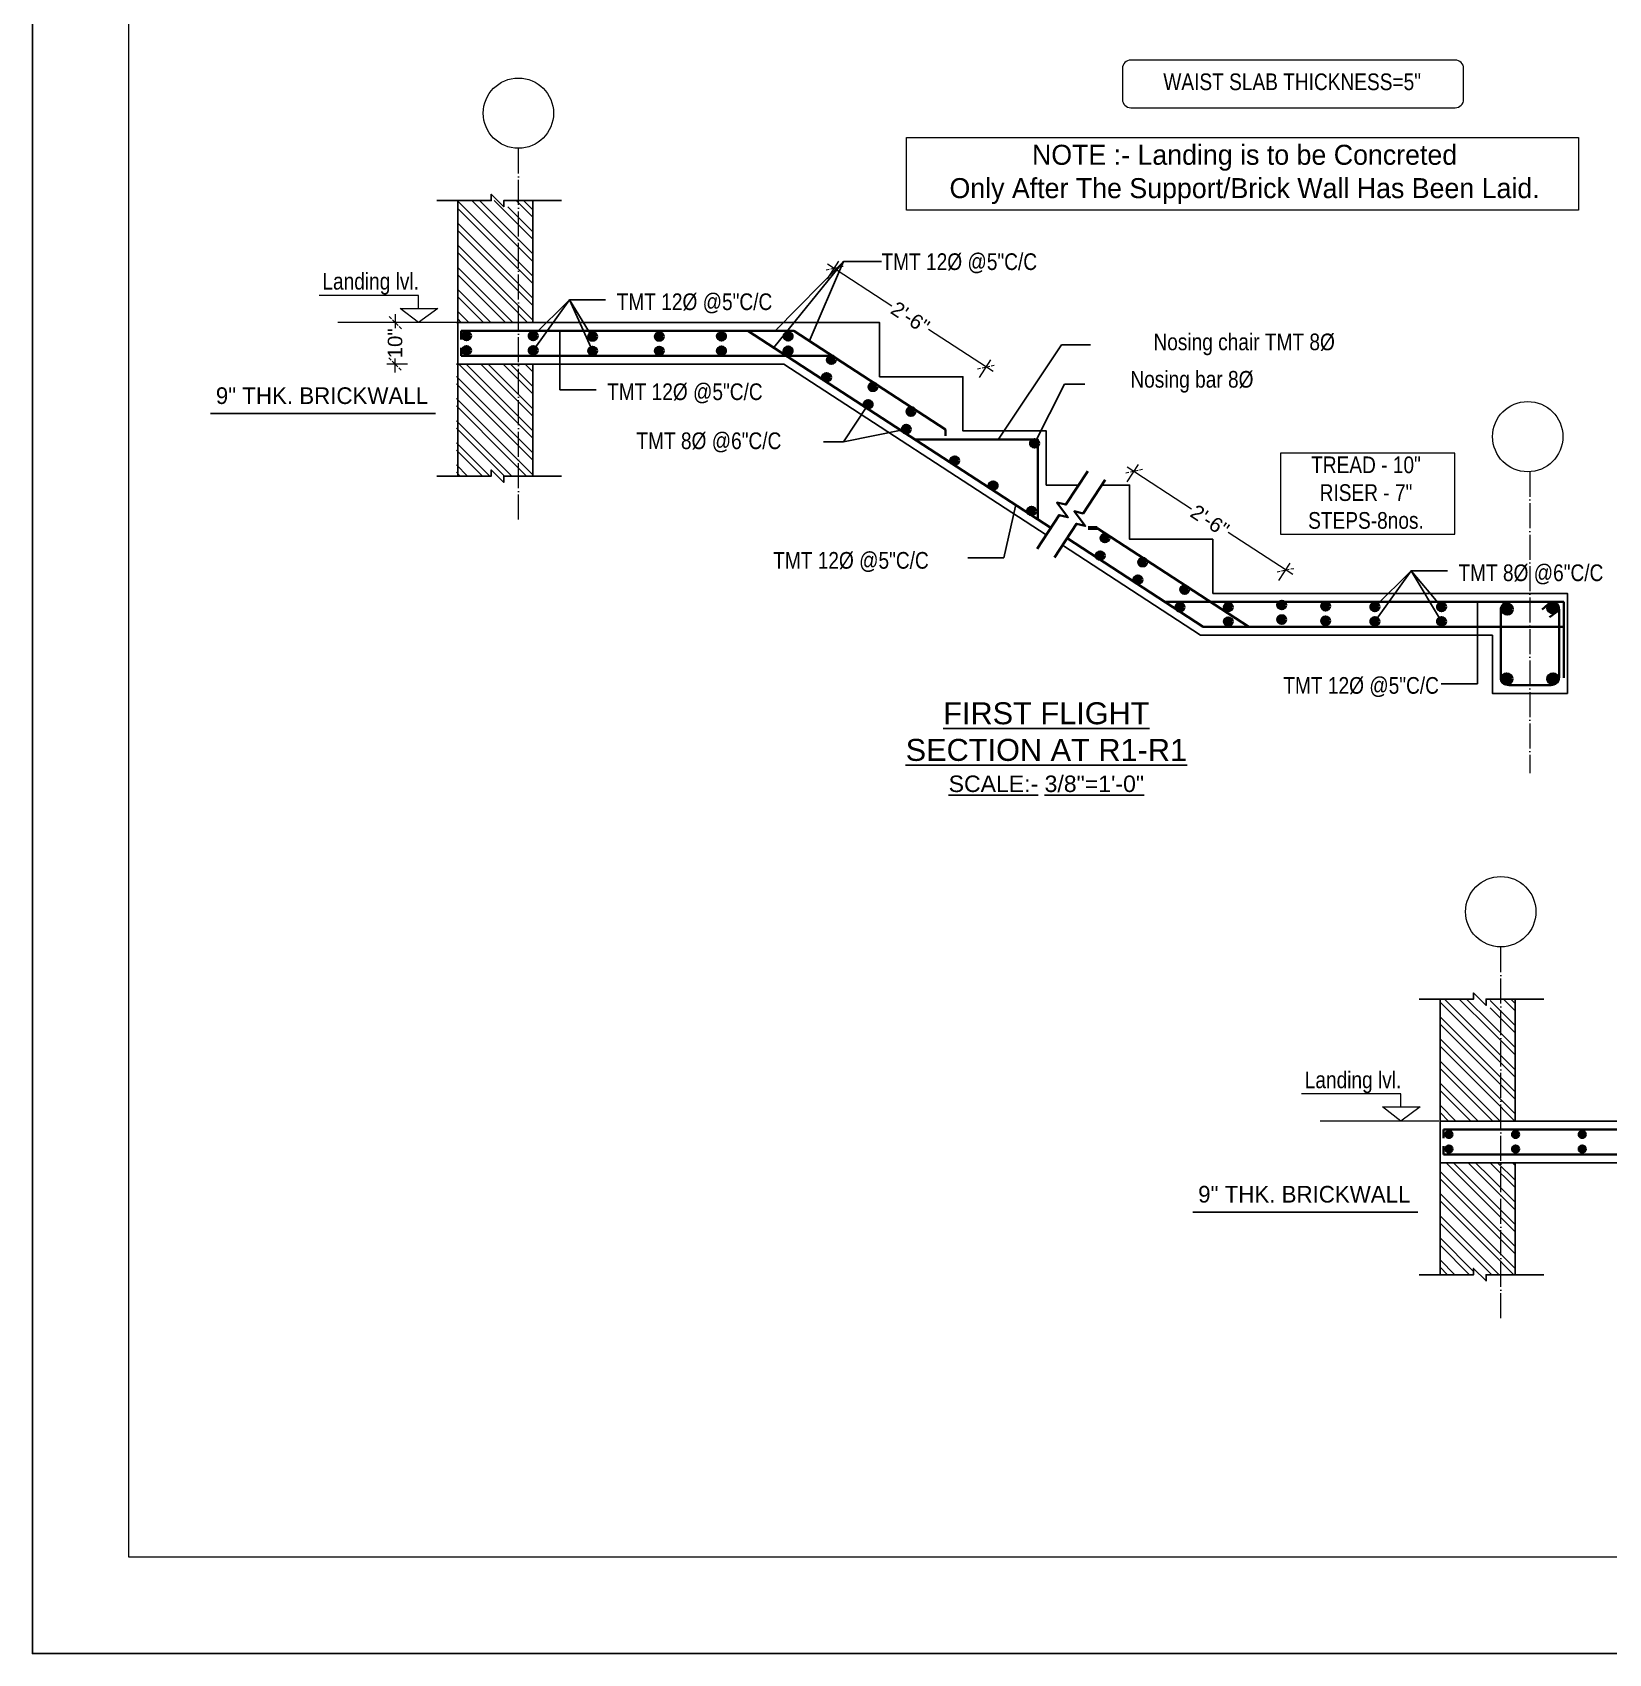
# Model space of a CAD drawing. Header units: inches. Extents: x -412 to 2766, y -9590 to -2111.
# Drawn here: x -412 to 345, y -9590 to -8812 of the extents above; entities that cross this region are included whole.
import ezdxf

# ---------------------------------------------------------------- set-up
doc = ezdxf.new("R2010")
doc.units = ezdxf.units.IN
doc.header["$LTSCALE"] = 0.5
doc.header["$MEASUREMENT"] = 0
doc.header["$PDMODE"] = 66
doc.linetypes.add('ACAD_ISO04W100', pattern=[30, 24, -3, 0, -3])
doc.linetypes.add('HIDDENX2', pattern=[0.75, 0.5, -0.25])
for name, color, linetype, lineweight in [('#BEAM', 2, 'Continuous', 20), ('#CENTERLINE', 252, 'ACAD_ISO04W100', 9), ('#DIMENSION', 5, 'ACAD_ISO04W100', 9), ('#HATCH', 8, 'Continuous', 13), ('#REBAR', 4, 'Continuous', 35), ('#TEXT', 3, 'Continuous', 15), ('ELE1', 3, 'Continuous', 9), ('Profile ele', 4, 'Continuous', 25), ('SLAB', 1, 'Continuous', 50), ('st_text', 163, 'Continuous', 18)]:
    doc.layers.add(name, color=color, linetype=linetype, lineweight=lineweight)
doc.layers.add('st_title', color=3, linetype='Continuous')
doc.styles.add('arial', font='arial.ttf')
doc.styles.add('NL100', font='romans.shx', dxfattribs={"height": 200})
doc.styles.add('ordinary', font='ARIALN.TTF')
doc.styles.add('Romans', font='romans.shx')
doc.styles.get("Standard").update_dxf_attribs({"font": 'arial.ttf'})
doc.dimstyles.new('#1_4', dxfattribs={"dimtxt": 7, "dimasz": 6, "dimexe": 4, "dimexo": 4, "dimgap": 1, "dimtad": 0, "dimdec": 0, "dimlfac": 0.5, "dimzin": 0, "dimdsep": 46, "dimlunit": 4, "dimtxsty": 'Standard', "dimblk": 'OBLIQUE', "dimcen": 6, "dimdle": 4, "dimclrd": 5, "dimclre": 5, "dimclrt": 7, "dimadec": 0, "dimazin": 0, "dimtfac": 1, "dimtdec": 0, "dimtix": 1, "dimtofl": 0, "dimtmove": 1, "dimatfit": 0, "dimfxl": 6, "dimfxlon": 1, "dimtolj": 1, "dimtzin": 0, "dimlwd": 9, "dimlwe": 9, "dimarcsym": 0})
doc.dimstyles.new('96', dxfattribs={"dimscale": 8, "dimtxt": 1.2, "dimasz": 0.5, "dimexe": 0.5, "dimexo": 0.5, "dimgap": 0.5, "dimtad": 1, "dimdec": 0, "dimzin": 11, "dimdsep": 46, "dimlunit": 4, "dimtxsty": 'ordinary', "dimblk": 'OBLIQUE', "dimcen": 0.09, "dimclrt": 7, "dimadec": 1, "dimazin": 0, "dimtfac": 1, "dimtdec": 0, "dimtix": 1, "dimtmove": 2, "dimatfit": 3, "dimldrblk": 'leader', "dimfxl": 0.5, "dimfxlon": 1, "dimtolj": 1, "dimtzin": 0, "dimarcsym": 0})
doc.dimstyles.new('D-2', dxfattribs={"dimtxt": 3, "dimasz": 2, "dimexe": 2, "dimexo": 2, "dimgap": 1, "dimtad": 1, "dimdec": 0, "dimzin": 3, "dimdsep": 46, "dimlunit": 4, "dimtxsty": 'Romans', "dimcen": 0.09, "dimclrd": 256, "dimclre": 256, "dimclrt": 256, "dimadec": 0, "dimazin": 0, "dimtfac": 1, "dimtdec": 0, "dimtix": 1, "dimtmove": 1, "dimatfit": 3, "dimfxl": 1, "dimtolj": 1, "dimtzin": 0, "dimarcsym": 0})
pattern_1 = [(315, (62886.549, -57710.6296), (5.303301, 5.303301), []), (315, (62886.549, -57714.165), (5.303301, 5.303301), [])]
pattern_2 = [(315, (20885.133, -56729.79), (5.3033009, 5.3033009), []), (315, (20885.133, -56733.326), (5.3033009, 5.3033009), [])]

# ---------------------------------------------------------------- blocks, each defined once
blk = doc.blocks.new('_Oblique')
at = {"color": 0, "linetype": 'ByBlock', "lineweight": -2}
blk.add_line((-0.5, -0.5), (0.5, 0.5), dxfattribs=at)
blk = doc.blocks.new('leader')
blk.add_solid([(-1.34, 0.32), (0, 0), (-1.34, -0.32)])
blk = doc.blocks.new('*D953')
at = {"layer": '#DIMENSION', "color": 5, "linetype": 'Continuous', "lineweight": 9, "transparency": 16777216}
for p, q in [((47891.48, -53168.94), (47891.48, -53175.61)), ((47897.48, -53172.94), (47887.48, -53172.94)), ((47897.48, -53192.94), (47887.48, -53192.94)), ((47891.48, -53196.94), (47891.48, -53190.26))]:
    blk.add_line(p, q, dxfattribs=at)
at = {"layer": 'Defpoints', "color": 0, "linetype": 'HIDDENX2', "transparency": 16777216}
for p in [(47920.9, -53172.94), (47891.48, -53192.94), (47920.9, -53192.94)]:
    blk.add_point(p, dxfattribs=at)
at = {"layer": '#DIMENSION', "color": 5, "linetype": 'HIDDENX2', "lineweight": 9, "transparency": 16777216, "xscale": 6, "yscale": 6, "zscale": 6}
for p, rotation in [((47891.48, -53172.94), 90), ((47891.48, -53192.94), 270)]:
    blk.add_blockref('_Oblique', p, dxfattribs=dict(at, rotation=rotation))
at = {"layer": '#DIMENSION', "color": 7, "linetype": 'HIDDENX2', "transparency": 16777216, "insert": (47891.48, -53182.94), "char_height": 7, "attachment_point": 5, "rotation": 90}
blk.add_mtext('\\A1;10"', dxfattribs=at)
blk = doc.blocks.new('*D954')
at = {"layer": '#DIMENSION', "color": 5, "linetype": 'Continuous', "lineweight": 9, "transparency": 16777216}
for p, q in [((48098.98, -53144.72), (48129.96, -53164.86)), ((48099.07, -53151.93), (48104.52, -53143.55)), ((48178.51, -53196.41), (48147.53, -53176.28)), ((48171.89, -53199.26), (48177.34, -53190.88))]:
    blk.add_line(p, q, dxfattribs=at)
at = {"layer": 'Defpoints', "color": 0, "linetype": 'HIDDENX2', "transparency": 16777216}
for p in [(48082.81, -53176.94), (48175.16, -53194.23), (48155.63, -53224.27)]:
    blk.add_point(p, dxfattribs=at)
at = {"layer": '#DIMENSION', "color": 5, "linetype": 'HIDDENX2', "lineweight": 9, "transparency": 16777216, "xscale": 6, "yscale": 6, "zscale": 6}
for p, rotation in [((48102.34, -53146.9), 146.9761324444738), ((48175.16, -53194.23), 326.9761324444738)]:
    blk.add_blockref('_Oblique', p, dxfattribs=dict(at, rotation=rotation))
at = {"layer": '#DIMENSION', "color": 7, "linetype": 'HIDDENX2', "transparency": 16777216, "insert": (48138.75, -53170.57), "char_height": 7, "attachment_point": 5, "rotation": 326.97613}
blk.add_mtext('\\A1;2\'-6"', dxfattribs=at)
blk = doc.blocks.new('*D955')
at = {"layer": '#DIMENSION', "color": 5, "linetype": 'Continuous', "lineweight": 9, "transparency": 16777216}
for p, q in [((48242.77, -53242.23), (48273.75, -53262.37)), ((48242.86, -53249.44), (48248.31, -53241.06)), ((48322.3, -53293.93), (48291.32, -53273.79)), ((48315.68, -53296.78), (48321.13, -53288.39))]:
    blk.add_line(p, q, dxfattribs=at)
at = {"layer": 'Defpoints', "color": 0, "linetype": 'HIDDENX2', "transparency": 16777216}
for p in [(48228.45, -53271.6), (48318.95, -53291.75), (48301.27, -53318.94)]:
    blk.add_point(p, dxfattribs=at)
at = {"layer": '#DIMENSION', "color": 5, "linetype": 'HIDDENX2', "lineweight": 9, "transparency": 16777216, "xscale": 6, "yscale": 6, "zscale": 6}
for p, rotation in [((48246.13, -53244.41), 146.9761324444738), ((48318.95, -53291.75), 326.9761324444738)]:
    blk.add_blockref('_Oblique', p, dxfattribs=dict(at, rotation=rotation))
at = {"layer": '#DIMENSION', "color": 7, "linetype": 'HIDDENX2', "transparency": 16777216, "insert": (48282.54, -53268.08), "char_height": 7, "attachment_point": 5, "rotation": 326.97613}
blk.add_mtext('\\A1;2\'-6"', dxfattribs=at)
blk = doc.blocks.new('stair section')
at = {"layer": '#HATCH'}
h = blk.add_hatch(dxfattribs=at)
h.set_pattern_fill('ANSI32', color=256, scale=20, angle=270, style=0)
h.set_pattern_definition(pattern_1)
h.paths.add_polyline_path([(47945.55, -53119.32), (47940.64, -53114.41), (47921.55, -53114.41), (47921.55, -53172.94), (47945.55, -53172.94)])
h = blk.add_hatch(dxfattribs=at)
h.set_pattern_fill('ANSI32', color=256, scale=20, angle=270, style=0)
h.set_pattern_definition(pattern_1)
h.paths.add_polyline_path([(47957.55, -53114.41), (47945.55, -53114.41), (47945.55, -53172.94), (47957.55, -53172.94)])
h = blk.add_hatch(dxfattribs=at)
h.set_pattern_fill('ANSI32', color=256, scale=20, angle=270, style=0)
h.set_pattern_definition(pattern_1)
h.paths.add_polyline_path([(47945.55, -53192.94), (47920.9, -53192.94), (47920.9, -53246.67), (47937.64, -53246.67), (47937.64, -53243.67), (47940.64, -53246.67), (47945.55, -53246.67)])
h = blk.add_hatch(dxfattribs=at)
h.set_pattern_fill('ANSI32', color=256, scale=20, angle=270, style=0)
h.set_pattern_definition(pattern_1)
h.paths.add_polyline_path([(47957.55, -53192.94), (47945.55, -53192.94), (47945.55, -53246.67), (47957.55, -53246.67)])
h = blk.add_hatch(dxfattribs=at)
h.set_pattern_fill('ANSI32', color=256, scale=20, angle=270, style=0)
h.set_pattern_definition(pattern_2)
h.paths.add_polyline_path([(48417.06, -53502.59), (48412.15, -53497.68), (48393.06, -53497.68), (48393.06, -53556.2), (48417.06, -53556.2)])
h = blk.add_hatch(dxfattribs=at)
h.set_pattern_fill('ANSI32', color=256, scale=20, angle=270, style=0)
h.set_pattern_definition(pattern_2)
h.paths.add_polyline_path([(48429.06, -53497.68), (48417.06, -53497.68), (48417.06, -53556.2), (48429.06, -53556.2)])
h = blk.add_hatch(dxfattribs=at)
h.set_pattern_fill('ANSI32', color=256, scale=20, angle=270, style=0)
h.set_pattern_definition(pattern_2)
h.paths.add_polyline_path([(48417.06, -53576.2), (48393.06, -53576.2), (48393.06, -53629.93), (48409.15, -53629.93), (48409.15, -53626.93), (48412.15, -53629.93), (48417.06, -53629.93)])
h = blk.add_hatch(dxfattribs=at)
h.set_pattern_fill('ANSI32', color=256, scale=20, angle=270, style=0)
h.set_pattern_definition(pattern_2)
h.paths.add_polyline_path([(48429.06, -53576.2), (48417.06, -53576.2), (48417.06, -53629.93), (48429.06, -53629.93)])
at = {"layer": '#REBAR', "lineweight": 60}
h = blk.add_hatch(color=256, dxfattribs=at)
h.paths.add_polyline_path([(47924.07, -53179.36), (47927.42, -53179.36, 1)])
h.paths.add_polyline_path([(47927.42, -53179.36), (47924.07, -53179.36, 1)])
h = blk.add_hatch(color=256, dxfattribs=at)
h.paths.add_polyline_path([(47956.07, -53179.36), (47959.42, -53179.36, 1)])
h.paths.add_polyline_path([(47959.42, -53179.36), (47956.07, -53179.36, 1)])
h = blk.add_hatch(color=256, dxfattribs=at)
h.paths.add_polyline_path([(47984.59, -53179.62), (47987.95, -53179.62, 1)])
h.paths.add_polyline_path([(47987.95, -53179.62), (47984.59, -53179.62, 1)])
h = blk.add_hatch(color=256, dxfattribs=at)
h.paths.add_polyline_path([(48016.59, -53179.62), (48019.95, -53179.62, 1)])
h.paths.add_polyline_path([(48019.95, -53179.62), (48016.59, -53179.62, 1)])
at = {"layer": '#REBAR', "ltscale": 1000}
h = blk.add_hatch(color=256, dxfattribs=at)
h.paths.add_polyline_path([(48046.46, -53179.53), (48049.81, -53179.53, 1)])
h.paths.add_polyline_path([(48049.81, -53179.53), (48046.46, -53179.53, 1)])
at = {"layer": '#REBAR', "lineweight": 60}
h = blk.add_hatch(color=256, dxfattribs=at)
h.paths.add_polyline_path([(48078.46, -53179.53), (48081.81, -53179.53, 1)])
h.paths.add_polyline_path([(48081.81, -53179.53), (48078.46, -53179.53, 1)])
h = blk.add_hatch(color=256, dxfattribs=at)
h.paths.add_polyline_path([(47924.07, -53186.32), (47927.42, -53186.32, 1)])
h.paths.add_polyline_path([(47927.42, -53186.32), (47924.07, -53186.32, 1)])
h = blk.add_hatch(color=256, dxfattribs=at)
h.paths.add_polyline_path([(47956.07, -53186.32), (47959.42, -53186.32, 1)])
h.paths.add_polyline_path([(47959.42, -53186.32), (47956.07, -53186.32, 1)])
h = blk.add_hatch(color=256, dxfattribs=at)
h.paths.add_polyline_path([(47984.59, -53186.58), (47987.95, -53186.58, 1)])
h.paths.add_polyline_path([(47987.95, -53186.58), (47984.59, -53186.58, 1)])
h = blk.add_hatch(color=256, dxfattribs=at)
h.paths.add_polyline_path([(48016.59, -53186.58), (48019.95, -53186.58, 1)])
h.paths.add_polyline_path([(48019.95, -53186.58), (48016.59, -53186.58, 1)])
h = blk.add_hatch(color=256, dxfattribs=at)
h.paths.add_polyline_path([(48046.46, -53186.49), (48049.81, -53186.49, 1)])
h.paths.add_polyline_path([(48049.81, -53186.49), (48046.46, -53186.49, 1)])
h = blk.add_hatch(color=256, dxfattribs=at)
h.paths.add_polyline_path([(48078.46, -53186.49), (48081.81, -53186.49, 1)])
h.paths.add_polyline_path([(48081.81, -53186.49), (48078.46, -53186.49, 1)])
h = blk.add_hatch(color=256, dxfattribs=at)
h.paths.add_polyline_path([(48099.17, -53190.8), (48102.52, -53190.8, 1)])
h.paths.add_polyline_path([(48102.52, -53190.8), (48099.17, -53190.8, 1)])
h = blk.add_hatch(color=256, dxfattribs=at)
h.paths.add_polyline_path([(48096.88, -53199.24), (48100.23, -53199.24, 1)])
h.paths.add_polyline_path([(48100.23, -53199.24), (48096.88, -53199.24, 1)])
h = blk.add_hatch(color=256, dxfattribs=at)
h.paths.add_polyline_path([(48119.13, -53203.78), (48122.48, -53203.78, 1)])
h.paths.add_polyline_path([(48122.48, -53203.78), (48119.13, -53203.78, 1)])
h = blk.add_hatch(color=256, dxfattribs=at)
h.paths.add_polyline_path([(48116.85, -53212.22), (48120.2, -53212.22, 1)])
h.paths.add_polyline_path([(48120.2, -53212.22), (48116.85, -53212.22, 1)])
h = blk.add_hatch(color=256, dxfattribs=at)
h.paths.add_polyline_path([(48137.41, -53215.65), (48140.76, -53215.65, 1)])
h.paths.add_polyline_path([(48140.76, -53215.65), (48137.41, -53215.65, 1)])
h = blk.add_hatch(color=256, dxfattribs=at)
h.paths.add_polyline_path([(48135.12, -53224.1), (48138.47, -53224.1, 1)])
h.paths.add_polyline_path([(48138.47, -53224.1), (48135.12, -53224.1, 1)])
h = blk.add_hatch(color=256, dxfattribs=at)
h.paths.add_polyline_path([(48196.7, -53230.93), (48200.05, -53230.93, 1)])
h.paths.add_polyline_path([(48200.05, -53230.93), (48196.7, -53230.93, 1)])
h = blk.add_hatch(color=256, dxfattribs=at)
h.paths.add_polyline_path([(48158.41, -53239.24), (48161.76, -53239.24, 1)])
h.paths.add_polyline_path([(48161.76, -53239.24), (48158.41, -53239.24, 1)])
h = blk.add_hatch(color=256, dxfattribs=at)
h.paths.add_polyline_path([(48176.83, -53251.21), (48180.18, -53251.21, 1)])
h.paths.add_polyline_path([(48180.18, -53251.21), (48176.83, -53251.21, 1)])
h = blk.add_hatch(color=256, dxfattribs=at)
h.paths.add_polyline_path([(48195.27, -53263.42), (48198.62, -53263.42, 1)])
h.paths.add_polyline_path([(48198.62, -53263.42), (48195.27, -53263.42, 1)])
h = blk.add_hatch(color=256, dxfattribs=at)
h.paths.add_polyline_path([(48230.5, -53276.4), (48233.86, -53276.4, 1)])
h.paths.add_polyline_path([(48233.86, -53276.4), (48230.5, -53276.4, 1)])
h = blk.add_hatch(color=256, dxfattribs=at)
h.paths.add_polyline_path([(48228.22, -53284.84), (48231.57, -53284.84, 1)])
h.paths.add_polyline_path([(48231.57, -53284.84), (48228.22, -53284.84, 1)])
h = blk.add_hatch(color=256, dxfattribs=at)
h.paths.add_polyline_path([(48248.6, -53287.93), (48251.95, -53287.93, 1)])
h.paths.add_polyline_path([(48251.95, -53287.93), (48248.6, -53287.93, 1)])
h = blk.add_hatch(color=256, dxfattribs=at)
h.paths.add_polyline_path([(48246.32, -53296.37), (48249.67, -53296.37, 1)])
h.paths.add_polyline_path([(48249.67, -53296.37), (48246.32, -53296.37, 1)])
h = blk.add_hatch(color=256, dxfattribs=at)
h.paths.add_polyline_path([(48268.78, -53301.12), (48272.13, -53301.12, 1)])
h.paths.add_polyline_path([(48272.13, -53301.12), (48268.78, -53301.12, 1)])
h = blk.add_hatch(color=256, dxfattribs=at)
h.paths.add_polyline_path([(48266.49, -53309.56), (48269.85, -53309.56, 1)])
h.paths.add_polyline_path([(48269.85, -53309.56), (48266.49, -53309.56, 1)])
h = blk.add_hatch(color=256, dxfattribs=at)
h.paths.add_polyline_path([(48289.68, -53309.5), (48293.03, -53309.5, 1)])
h.paths.add_polyline_path([(48293.03, -53309.5), (48289.68, -53309.5, 1)])
h = blk.add_hatch(color=256, dxfattribs=at)
h.paths.add_polyline_path([(48315.35, -53308.52), (48318.71, -53308.52, 1)])
h.paths.add_polyline_path([(48318.71, -53308.52), (48315.35, -53308.52, 1)])
h = blk.add_hatch(color=256, dxfattribs=at)
h.paths.add_polyline_path([(48336.41, -53309.13), (48339.76, -53309.13, 1)])
h.paths.add_polyline_path([(48339.76, -53309.13), (48336.41, -53309.13, 1)])
h = blk.add_hatch(color=256, dxfattribs=at)
h.paths.add_polyline_path([(48360.07, -53309.44), (48363.42, -53309.44, 1)])
h.paths.add_polyline_path([(48363.42, -53309.44), (48360.07, -53309.44, 1)])
h = blk.add_hatch(color=256, dxfattribs=at)
h.paths.add_polyline_path([(48392.07, -53309.44), (48395.42, -53309.44, 1)])
h.paths.add_polyline_path([(48395.42, -53309.44), (48392.07, -53309.44, 1)])
h = blk.add_hatch(color=256, dxfattribs=at)
h.paths.add_polyline_path([(48427.53, -53310.49), (48422.96, -53310.49, -1)])
h.paths.add_polyline_path([(48422.96, -53310.49), (48427.53, -53310.49, -1)])
h = blk.add_hatch(color=256, dxfattribs=at)
h.paths.add_polyline_path([(48449.5, -53309.9), (48444.93, -53309.9, -1)])
h.paths.add_polyline_path([(48444.93, -53309.9), (48449.5, -53309.9, -1)])
h = blk.add_hatch(color=256, dxfattribs=at)
h.paths.add_polyline_path([(48446.36, -53309.3), (48449.15, -53309.3, 1)])
h.paths.add_polyline_path([(48449.15, -53309.3), (48446.36, -53309.3, 1)])
h = blk.add_hatch(color=256, dxfattribs=at)
h.paths.add_polyline_path([(48289.68, -53316.46), (48293.03, -53316.46, 1)])
h.paths.add_polyline_path([(48293.03, -53316.46), (48289.68, -53316.46, 1)])
h = blk.add_hatch(color=256, dxfattribs=at)
h.paths.add_polyline_path([(48315.35, -53315.48), (48318.71, -53315.48, 1)])
h.paths.add_polyline_path([(48318.71, -53315.48), (48315.35, -53315.48, 1)])
h = blk.add_hatch(color=256, dxfattribs=at)
h.paths.add_polyline_path([(48336.41, -53316.1), (48339.76, -53316.1, 1)])
h.paths.add_polyline_path([(48339.76, -53316.1), (48336.41, -53316.1, 1)])
h = blk.add_hatch(color=256, dxfattribs=at)
h.paths.add_polyline_path([(48360.07, -53316.4), (48363.42, -53316.4, 1)])
h.paths.add_polyline_path([(48363.42, -53316.4), (48360.07, -53316.4, 1)])
h = blk.add_hatch(color=256, dxfattribs=at)
h.paths.add_polyline_path([(48392.07, -53316.4), (48395.42, -53316.4, 1)])
h.paths.add_polyline_path([(48395.42, -53316.4), (48392.07, -53316.4, 1)])
h = blk.add_hatch(color=256, dxfattribs=at)
h.paths.add_polyline_path([(48427.27, -53344), (48422.7, -53344, -1)])
h.paths.add_polyline_path([(48422.7, -53344), (48427.27, -53344, -1)])
h = blk.add_hatch(color=256, dxfattribs=at)
h.paths.add_polyline_path([(48425.91, -53344.23), (48423.12, -53344.23, 1)])
h.paths.add_polyline_path([(48423.12, -53344.23), (48425.91, -53344.23, 1)])
h = blk.add_hatch(color=256, dxfattribs=at)
h.paths.add_polyline_path([(48449.52, -53343.93), (48444.95, -53343.93, -1)])
h.paths.add_polyline_path([(48444.95, -53343.93), (48449.52, -53343.93, -1)])
h = blk.add_hatch(color=256, dxfattribs=at)
h.paths.add_polyline_path([(48446.36, -53344.23), (48449.15, -53344.23, -1)])
h.paths.add_polyline_path([(48449.15, -53344.23), (48446.36, -53344.23, -1)])
at = {"layer": '#REBAR'}
h = blk.add_hatch(color=256, dxfattribs=at)
h.paths.add_polyline_path([(48395.58, -53562.63), (48398.93, -53562.63, 1)])
h.paths.add_polyline_path([(48398.93, -53562.63), (48395.58, -53562.63, 1)])
h = blk.add_hatch(color=256, dxfattribs=at)
h.paths.add_polyline_path([(48427.58, -53562.63), (48430.93, -53562.63, 1)])
h.paths.add_polyline_path([(48430.93, -53562.63), (48427.58, -53562.63, 1)])
h = blk.add_hatch(color=256, dxfattribs=at)
h.paths.add_polyline_path([(48462.93, -53562.63), (48459.58, -53562.63, -1)])
h.paths.add_polyline_path([(48459.58, -53562.63), (48462.93, -53562.63, -1)])
h = blk.add_hatch(color=256, dxfattribs=at)
h.paths.add_polyline_path([(48395.58, -53569.59), (48398.93, -53569.59, 1)])
h.paths.add_polyline_path([(48398.93, -53569.59), (48395.58, -53569.59, 1)])
h = blk.add_hatch(color=256, dxfattribs=at)
h.paths.add_polyline_path([(48427.58, -53569.59), (48430.93, -53569.59, 1)])
h.paths.add_polyline_path([(48430.93, -53569.59), (48427.58, -53569.59, 1)])
h = blk.add_hatch(color=256, dxfattribs=at)
h.paths.add_polyline_path([(48462.93, -53569.59), (48459.58, -53569.59, -1)])
h.paths.add_polyline_path([(48459.58, -53569.59), (48462.93, -53569.59, -1)])
at = {"layer": '#BEAM', "lineweight": 25}
for p, q in [((47921.55, -53246.67), (47921.55, -53114.41)), ((47957.55, -53172.94), (47957.55, -53114.41)), ((47957.55, -53246.67), (47957.55, -53192.94)), ((48204.02, -53274.8), (48078.07, -53192.94)), ((48278.07, -53322.94), (48211.79, -53279.85))]:
    blk.add_line(p, q, dxfattribs=at)
for points in [[(47920.9, -53172.94), (48124, -53172.94), (48124, -53198.94), (48164, -53198.94), (48164, -53224.94), (48204, -53224.94), (48204, -53250.94), (48219.53, -53250.94)], [(47920.9, -53192.94), (48078.07, -53192.94)], [(48230.59, -53250.94), (48244, -53250.94), (48244, -53276.94), (48284, -53276.94)], [(48284, -53276.94), (48284, -53302.94), (48454.08, -53302.94)], [(48418.14, -53322.94), (48418.14, -53350.94), (48454.14, -53350.94), (48454.14, -53302.94), (48418.14, -53302.94)], [(48307.9, -53322.94), (48418.14, -53322.94)]]:
    blk.add_lwpolyline(points, dxfattribs=at)
at = {"layer": '#CENTERLINE'}
for p, q in [((47950.66, -53267.53), (47950.66, -53089.33)), ((48436.11, -53244.58), (48436.1, -53389.2)), ((48422.16, -53650.79), (48422.16, -53472.59))]:
    blk.add_line(p, q, dxfattribs=at)
at = {"layer": '#REBAR'}
for p, q in [((47923.12, -53176.94), (48082.81, -53176.94)), ((47923.12, -53176.94), (47923.12, -53181.09)), ((48060.79, -53176.94), (48206.2, -53271.45)), ((48082.81, -53176.94), (48155.63, -53224.27)), ((47923.12, -53185.01), (47923.12, -53188.94)), ((47923.12, -53188.94), (48101.27, -53188.94)), ((48155.63, -53224.27), (48155.63, -53227.29)), ((48228.45, -53271.6), (48301.27, -53318.94)), ((48213.97, -53276.5), (48279.26, -53318.94)), ((48260.79, -53306.94), (48452.45, -53307.01)), ((48446.14, -53306.94), (48442.03, -53310.68)), ((48450.14, -53310.94), (48445.62, -53314.31)), ((48452.45, -53307.01), (48452.45, -53343.42)), ((48279.26, -53318.94), (48452.45, -53318.94)), ((48394.62, -53560.2), (48394.62, -53564.35)), ((48666.65, -53560.2), (48394.62, -53560.2)), ((48394.62, -53568.28), (48394.62, -53572.2)), ((48648.19, -53572.2), (48394.62, -53572.2))]:
    blk.add_line(p, q, dxfattribs=at)
at = {"layer": '#REBAR', "lineweight": 60}
blk.add_line((48228.45, -53271.6), (48224.1, -53271.6), dxfattribs=at)
at = {"layer": '#REBAR'}
blk.add_lwpolyline([(48141.14, -53229.16), (48200, -53229.16), (48200, -53229.16), (48200, -53267.42)], dxfattribs=at)
at = {"layer": '#REBAR', "linetype": 'Continuous', "ltscale": 2}
for points in [[(48223.89, -53244.23), (48213.41, -53260.35), (48209.13, -53259.36), (48214.41, -53266.37), (48210.14, -53265.38), (48199.66, -53281.51)], [(48232.24, -53248.4), (48221.75, -53264.52), (48217.48, -53263.53), (48222.76, -53270.54), (48218.48, -53269.55), (48208, -53285.68)]]:
    blk.add_lwpolyline(points, dxfattribs=at)
at = {"layer": '#REBAR'}
blk.add_lwpolyline([(48446.14, -53306.94), (48426.14, -53306.94, 0.414214), (48422.14, -53310.94), (48422.14, -53342.94, 0.414214), (48426.14, -53346.94), (48446.14, -53346.94, 0.414214), (48450.14, -53342.94), (48450.14, -53310.94, 0.414214)], format="xyb", close=True, dxfattribs=at)
at = {"layer": '#REBAR', "lineweight": 60}
for centre, radius in [((47925.75, -53179.36), 1.68), ((47957.75, -53179.36), 1.68), ((47986.27, -53179.62), 1.68), ((48018.27, -53179.62), 1.68), ((48048.13, -53179.53), 1.68), ((48080.13, -53179.53), 1.68), ((47925.75, -53186.32), 1.68), ((47957.75, -53186.32), 1.68), ((47986.27, -53186.58), 1.68), ((48018.27, -53186.58), 1.68), ((48048.13, -53186.49), 1.68), ((48080.13, -53186.49), 1.68), ((48100.84, -53190.8), 1.68), ((48098.56, -53199.24), 1.68), ((48120.81, -53203.78), 1.68), ((48118.52, -53212.22), 1.68), ((48139.08, -53215.65), 1.68), ((48136.8, -53224.1), 1.68), ((48198.37, -53230.93), 1.68), ((48160.09, -53239.24), 1.68), ((48178.51, -53251.21), 1.68), ((48196.95, -53263.42), 1.68), ((48232.18, -53276.4), 1.68), ((48229.89, -53284.84), 1.68), ((48250.28, -53287.93), 1.68), ((48247.99, -53296.37), 1.68), ((48270.45, -53301.12), 1.68), ((48268.17, -53309.56), 1.68), ((48291.36, -53309.5), 1.68), ((48317.03, -53308.52), 1.68), ((48338.08, -53309.13), 1.68), ((48361.74, -53309.44), 1.68), ((48393.74, -53309.44), 1.68), ((48425.25, -53310.49), 2.29), ((48447.22, -53309.9), 2.29), ((48291.36, -53316.46), 1.68), ((48317.03, -53315.48), 1.68), ((48338.08, -53316.1), 1.68), ((48361.74, -53316.4), 1.68), ((48393.74, -53316.4), 1.68), ((48424.99, -53344), 2.29), ((48424.52, -53344.23), 1.4), ((48447.24, -53343.93), 2.29), ((48447.76, -53344.23), 1.4)]:
    blk.add_circle(centre, radius, dxfattribs=at)
at = {"layer": '#REBAR'}
for centre in [(48397.25, -53562.63), (48429.25, -53562.63), (48461.25, -53562.63), (48397.25, -53569.59), (48429.25, -53569.59), (48461.25, -53569.59)]:
    blk.add_circle(centre, 1.68, dxfattribs=at)
at = {"layer": '#TEXT'}
blk.add_line((48392.41, -53556.2), (48335.54, -53556.2), dxfattribs=at)
blk.add_lwpolyline([(48400.34, -53047.01), (48244.59, -53047.01, 0.414214), (48240.59, -53051.01), (48240.59, -53065.85, 0.414214), (48244.59, -53069.85), (48400.34, -53069.85, 0.414214), (48404.34, -53065.85), (48404.34, -53051.01, 0.414214)], format="xyb", close=True, dxfattribs=at)
for points in [[(48136.95, -53084.15), (48459.42, -53084.15), (48459.42, -53119.02), (48136.95, -53119.02)], [(47902.63, -53172.94), (47893.95, -53166.13), (47911.99, -53166.13)], [(48400.17, -53235.69), (48316.37, -53235.69), (48316.37, -53274.54), (48400.17, -53274.54)]]:
    blk.add_lwpolyline(points, close=True, dxfattribs=at)
for points in [[(47902.63, -53166.13), (47902.63, -53159.94), (47855.06, -53159.94)], [(48374.14, -53549.39), (48374.14, -53543.2), (48326.56, -53543.2)]]:
    blk.add_lwpolyline(points, dxfattribs=at)
for centre in [(47950.66, -53072.46), (48435.1, -53227.71), (48422.16, -53455.72)]:
    blk.add_circle(centre, 16.87, dxfattribs=at)
at = {"color": 3, "linetype": 'Continuous', "ltscale": 50}
for points in [[(48278.07, -53322.94), (48307.9, -53322.94)], [(48643.45, -53530.2), (48643.45, -53556.2), (48393.06, -53556.2)], [(48649.38, -53576.2), (48393.06, -53576.2)]]:
    blk.add_lwpolyline(points, dxfattribs=at)
at = {"layer": 'SLAB', "color": 7, "lineweight": 25}
for p, q in [((48393.06, -53629.93), (48393.06, -53497.68)), ((48429.06, -53556.2), (48429.06, -53497.68)), ((48429.06, -53629.93), (48429.06, -53576.2))]:
    blk.add_line(p, q, dxfattribs=at)
for points in [[(47911.52, -53114.41), (47937.64, -53114.41), (47937.64, -53111.41), (47943.64, -53117.41), (47943.64, -53114.41), (47971.27, -53114.41)], [(47911.52, -53246.67), (47937.64, -53246.67), (47937.64, -53243.67), (47943.64, -53249.67), (47943.64, -53246.67), (47971.27, -53246.67)], [(48383.03, -53497.68), (48409.15, -53497.68), (48409.15, -53494.68), (48415.14, -53500.68), (48415.14, -53497.68), (48442.78, -53497.68)], [(48383.03, -53629.93), (48409.15, -53629.93), (48409.15, -53626.93), (48415.14, -53632.93), (48415.14, -53629.93), (48442.78, -53629.93)]]:
    blk.add_lwpolyline(points, dxfattribs=at)
at = {"layer": 'st_text'}
blk.add_line((47920.9, -53172.94), (47864.03, -53172.94), dxfattribs=at)
blk.add_lwpolyline([(48374.14, -53556.2), (48365.46, -53549.39), (48383.5, -53549.39)], close=True, dxfattribs=at)
at = {"layer": '#TEXT', "char_height": 8, "attachment_point": 5}
for s, insert, width, style in [('\\A1;WAIST SLAB THICKNESS=5"', (48322.04, -53057.46), 213.4671, 'ordinary'), ('\\pt233.2;{\\fCentury Gothic|b0|i0|c0|p34;9" THK. BRICKWALL }', (47856.37, -53208.1), 114.0285, 'NL100'), ('\\A1;TREAD - 10"\\PRISER - 7"\\PSTEPS-8nos.', (48357.47, -53254.63), 116.0285, 'ordinary'), ('\\pt233.2;{\\fCentury Gothic|b0|i0|c0|p34;9" THK. BRICKWALL }', (48327.87, -53591.36), 114.0285, 'NL100')]:
    blk.add_mtext(s, dxfattribs=dict(at, insert=insert, width=width, style=style))
at = {"layer": '#TEXT', "color": 1, "insert": (48299.2, -53101.88), "char_height": 9.6, "attachment_point": 5, "style": 'NL100'}
blk.add_mtext('\\A1;{\\fCentury Gothic|b0|i0|c0|p34;NOTE :- Landing is to be Concreted \\POnly After The Support/Brick Wall Has Been Laid.}', dxfattribs=at)
at = {"layer": '#TEXT', "linetype": 'Continuous', "char_height": 8, "style": 'ordinary'}
for s, insert, width, attachment_point in [('TMT 12%%C @5"C/C ', (48124.93, -53149.34), 514.3568, 7), ('\\A1;Landing lvl.', (47902.93, -53159.55), 503.4667, 9), ('TMT 12%%C @5"C/C ', (47997.84, -53168.57), 514.3568, 7), ('\\pt504;Nosing chair TMT 8Ø ', (48342.54, -53188.65), 514.3568, 9), ('Nosing bar 8%%C ', (48303.47, -53206.6), 514.3568, 9), ('TMT 12%%C @5"C/C ', (47993.22, -53211.76), 514.3568, 7), ('TMT 8%%C @6"C/C ', (48007.29, -53235.3), 514.3568, 7), ('TMT 12%%C @5"C/C ', (48072.94, -53292.69), 514.3568, 7), ('TMT 8%%C @6"C/C ', (48401.83, -53298.65), 514.3568, 7), ('TMT 12%%C @5"C/C ', (48392.48, -53352.71), 514.3568, 9), ('\\A1;Landing lvl.', (48374.44, -53542.82), 503.4667, 9)]:
    blk.add_mtext(s, dxfattribs=dict(at, insert=insert, width=width, attachment_point=attachment_point))
at = {"layer": '#TEXT'}
for tag, p in [('B', (47941.57, -53080.1)), ('A', (48429.19, -53235.35)), ('A', (48948.56, -53334.34)), ('B', (48413.07, -53463.36))]:
    blk.add_attdef(tag, p, '', height=20, dxfattribs=at)
at = {"layer": 'st_title', "insert": (48204.06, -53355.2), "char_height": 10.54688, "width": 655.1527, "attachment_point": 2, "style": 'arial'}
blk.add_mtext('{\\fArial CE|b0|i0|c0|p34;\\LFIRST \\fArial CE|b0|i0|c238|p34;FLIGHT\\fArial CE|b0|i0|c0|p34;\\PSECTION AT R1-R1\\P\\fArial CE|b0|i0|c238|p34;\\H0.75x;SCALE\\fArial CE|b0|i0|c0|p34;:\\fArial CE|b0|i0|c238|p34;-\\fArial CE|b0|i0|c0|p34; \\fArial CE|b0|i0|c238|p34;3/8"=1\'-0"}', dxfattribs=at)
at = {"layer": '#DIMENSION', "linetype": 'HIDDENX2'}
for p1, p2, distance, picture, middle in [((48082.81, -53176.94), (48155.63, -53224.27), 35.82, '*D954', (48138.75, -53170.57)), ((48228.45, -53271.6), (48301.27, -53318.94), 32.43, '*D955', (48282.54, -53268.08))]:
    dim = blk.add_aligned_dim(p1=p1, p2=p2, distance=distance, text='2\'-6"', dimstyle='#1_4', dxfattribs=at)
    dim.commit()
    dim.dimension.update_dxf_attribs({"geometry": picture, "text_midpoint": middle})
dim = blk.add_linear_dim(base=(47891.48, -53192.94), p1=(47920.9, -53172.94), p2=(47920.9, -53192.94), angle=90, dimstyle='#1_4', dxfattribs=at)
dim.commit()
dim.dimension.update_dxf_attribs({"geometry": '*D953', "text_midpoint": (47891.48, -53182.94)})
at = {"layer": '#TEXT'}
for points in [[(48073.24, -53184.97), (48106.7, -53143.61)], [(48073.83, -53176.94), (48106.7, -53143.61)], [(48090.15, -53182.07), (48106.7, -53143.61), (48124.93, -53143.61)], [(47910.89, -53216.63), (47802.87, -53216.63)], [(48382.4, -53599.89), (48274.38, -53599.89)]]:
    blk.add_leader(points, dimstyle='D-2', dxfattribs=at)
at = {"layer": '#TEXT', "ltscale": 1000}
for points, override in [([(47957.75, -53179.36), (47975.18, -53162.02), (47992.54, -53162.02)], {"dimasz": 0.15, "dimtad": 0, "dimldrblk": 'DotBlank', "dimfxl": 5, "dimarcsym": 1}), ([(47957.75, -53186.32), (47975.18, -53162.02)], {"dimasz": 0.15, "dimtad": 0, "dimldrblk": 'DotBlank', "dimfxl": 5, "dimarcsym": 1}), ([(47986.07, -53179.84), (47975.18, -53162.02)], {"dimasz": 0.15, "dimtad": 0, "dimldrblk": 'DotBlank', "dimfxl": 5, "dimarcsym": 1}), ([(47986.27, -53186.58), (47975.18, -53162.02)], {"dimasz": 0.15, "dimtad": 0, "dimldrblk": 'DotBlank', "dimfxl": 5, "dimarcsym": 1}), ([(47970.56, -53177.08), (47970.56, -53205.22)], {"dimasz": 0.15, "dimtad": 0, "dimfxl": 5, "dimarcsym": 1}), ([(48181.06, -53228.96), (48211.37, -53183.58), (48225.19, -53183.58)], {"dimasz": 0.15, "dimtad": 0, "dimfxl": 5, "dimarcsym": 1}), ([(48198.4, -53230.94), (48212.74, -53202.52), (48222.52, -53202.52)], {"dimasz": 0.15, "dimtad": 0, "dimldrblk": 'DotBlank', "dimfxl": 5, "dimarcsym": 1}), ([(48189.18, -53261.11), (48183.71, -53285.8), (48166.34, -53285.8)], {"dimasz": 0.15, "dimtad": 0, "dimfxl": 5, "dimarcsym": 1}), ([(48361.74, -53309.44), (48379.17, -53292.1), (48396.54, -53292.1)], {"dimasz": 0.15, "dimtad": 0, "dimldrblk": 'DotBlank', "dimfxl": 5, "dimarcsym": 1}), ([(48361.74, -53316.4), (48379.17, -53292.1)], {"dimasz": 0.15, "dimtad": 0, "dimldrblk": 'DotBlank', "dimfxl": 5, "dimarcsym": 1}), ([(48393.74, -53309.44), (48379.17, -53292.1)], {"dimasz": 0.15, "dimtad": 0, "dimldrblk": 'DotBlank', "dimfxl": 5, "dimarcsym": 1}), ([(48393.74, -53316.4), (48379.17, -53292.1)], {"dimasz": 0.15, "dimtad": 0, "dimldrblk": 'DotBlank', "dimfxl": 5, "dimarcsym": 1}), ([(48411, -53307.19), (48411, -53346.27)], {"dimasz": 0.15, "dimtad": 0, "dimfxl": 5, "dimarcsym": 1}), ([(48411, -53319.04), (48411, -53346.27), (48393.63, -53346.27)], {"dimasz": 0.15, "dimtad": 0, "dimfxl": 5, "dimarcsym": 1})]:
    blk.add_leader(points, dimstyle='96', override=override, dxfattribs=at)
at = {"layer": 'st_text', "ltscale": 1000}
for points, override in [([(47970.56, -53188.94), (47970.56, -53205.22), (47987.93, -53205.22)], {"dimasz": 0.15, "dimtad": 0, "dimfxl": 5, "dimarcsym": 1}), ([(48118.52, -53212.22), (48106.77, -53230.21)], {"dimasz": 0.15, "dimtad": 0, "dimldrblk": 'DotBlank', "dimfxl": 5, "dimarcsym": 1}), ([(48136.8, -53224.1), (48106.77, -53230.21), (48097.16, -53230.21)], {"dimasz": 0.15, "dimtad": 0, "dimldrblk": 'DotBlank', "dimfxl": 5, "dimarcsym": 1})]:
    blk.add_leader(points, dimstyle='96', override=override, dxfattribs=at)

msp = doc.modelspace()

# ---------------------------------------------------------------- linework, layer by layer
at = {"layer": 'Defpoints'}
msp.add_lwpolyline([(2766.09, -7342.34), (-411.51, -7342.34), (-411.51, -9590.31), (2766.09, -9590.31)], close=True, dxfattribs=at)
at = {"layer": 'ELE1'}
msp.add_lwpolyline([(-365.19, -7388.66), (2719.77, -7388.66), (2719.77, -9543.99), (-365.19, -9543.99)], close=True, dxfattribs=at)

# ---------------------------------------------------------------- block references
at = {"layer": 'Profile ele'}
msp.add_blockref('stair section', (-48128.91, 44221.46), dxfattribs=at)

doc.saveas('drawing.dxf')
